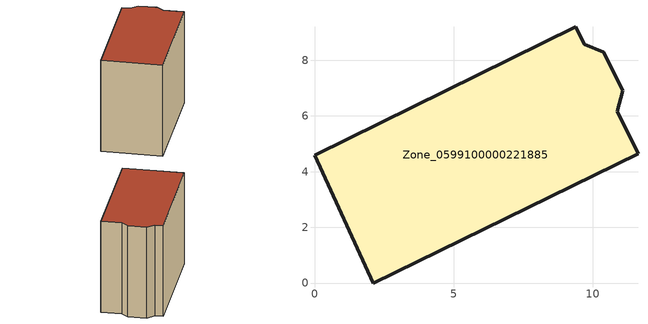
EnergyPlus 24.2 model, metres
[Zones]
Zone_0599100000221885
 floor ground (C_G): 11.62,4.64 2.11,0 0,4.58 9.39,9.19 9.69,8.58 10.39,8.29 11.07,6.9 10.88,6.16 z0.28
 wall outside (C_F): 10.88,6.16 11.07,6.9 10.39,8.29 9.69,8.58 9.39,9.19 0,4.58 2.11,0 11.62,4.64 10.88,6.16 z0.28:8.3
 roof outside (C_R): 2.11,0 11.62,4.64 10.88,6.16 11.07,6.9 10.39,8.29 9.69,8.58 9.39,9.19 0,4.58 z8.3
[BUILDING]
Pand.0599100000221885: North Axis=0; Terrain=City; Loads Convergence Tolerance Value=0.04; Temperature Convergence Tolerance Value=0.4; Solar Distribution=FullExterior; Maximum Number of Warmup Days=25; Minimum Number of Warmup Days=1
[Site:Location]
Rotterdam.The.Hague.AP_ZH_NLD Design_Conditions: Latitude=51.96; Longitude=4.45; Time Zone=1; Elevation=-4.5
[SITE:GROUNDTEMPERATURE:BUILDINGSURFACE]
18, 18, 18, 18, 18, 18, 18, 18, 18, 18, 18, 18
[MATERIAL] Thermal Absorptance=0.9; Solar Absorptance=0.7; Visible Absorptance=0.7
Name | Roughness | Thickness | Conductivity | Density | Specific Heat
G.TI.1946 | MediumSmooth | 0.15 | 1 | 540 | 1210
F.TI.1946 | Rough | 0.3 | 0.857143 | 1920 | 840
R.TI.1946 | MediumRough | 0.2 | 0.1 | 1500 | 1000
[CONSTRUCTION]
C_G: G.TI.1946
C_F: F.TI.1946
C_R: R.TI.1946
[ZONE]
Zone_0599100000221885: Type=1; Multiplier=1; Ceiling Height=Autocalculate; Volume=Autocalculate; Floor Area=autocalculate; Part of Total Floor Area=Yes
[ZONEINFILTRATION:DESIGNFLOWRATE]
Infil_Zone_0599100000221885: Zone or ZoneList or Space or SpaceList=Zone_0599100000221885; Schedule=AlwaysOn; Design Flow Rate Calculation Method=Flow/Area; Flow Rate per Floor Area=0.003; Constant Term Coefficient=1; Temperature Term Coefficient=0; Velocity Term Coefficient=0; Velocity Squared Term Coefficient=0
[HVACTEMPLATE:ZONE:IDEALLOADSAIRSYSTEM]
Zone_0599100000221885: Maximum Heating Supply Air Temperature=50; Minimum Cooling Supply Air Temperature=13; Maximum Heating Supply Air Humidity Ratio=0.0156; Minimum Cooling Supply Air Humidity Ratio=0.0077; Heating Limit=NoLimit; Cooling Limit=NoLimit; Dehumidification Control Type=ConstantSensibleHeatRatio; Cooling Sensible Heat Ratio=0.7; Dehumidification Setpoint=60; Humidification Control Type=None; Humidification Setpoint=30; Outdoor Air Method=None; Outdoor Air Flow Rate per Person=0.00944; Outdoor Air Flow Rate per Zone Floor Area=0; Outdoor Air Flow Rate per Zone=0; Demand Controlled Ventilation Type=None; Outdoor Air Economizer Type=NoEconomizer; Heat Recovery Type=None; Sensible Heat Recovery Effectiveness=0.7; Latent Heat Recovery Effectiveness=0.65
[ZONECONTROL:THERMOSTAT]
ThermostatControl_Zone_0599100000221885: Zone or ZoneList=Zone_0599100000221885; Control Type Schedule=DualSetpointControlType; Control 1=Thermostat_Zone_0599100000221885; Temperature Difference Between Cutout And Setpoint=0
[THERMOSTATSETPOINT:DUALSETPOINT]
Thermostat_Zone_0599100000221885: Heating Setpoint Temperature Schedule=HeatingSetpoint_Zone_0599100000221885; Cooling Setpoint Temperature Schedule=CoolingSetpoint_Zone_0599100000221885
[SCHEDULE:COMPACT]
HeatingSetpoint_Zone_0599100000221885: Through: 12/31, For: AllDays, Until: 24:00, 21
CoolingSetpoint_Zone_0599100000221885: Through: 12/31, For: AllDays, Until: 24:00, 24
DualSetpointControlType: Through: 12/31, For: AllDays, Until: 24:00, 4
AlwaysOn: Through: 12/31, For: AllDays, Until: 24:00, 1
